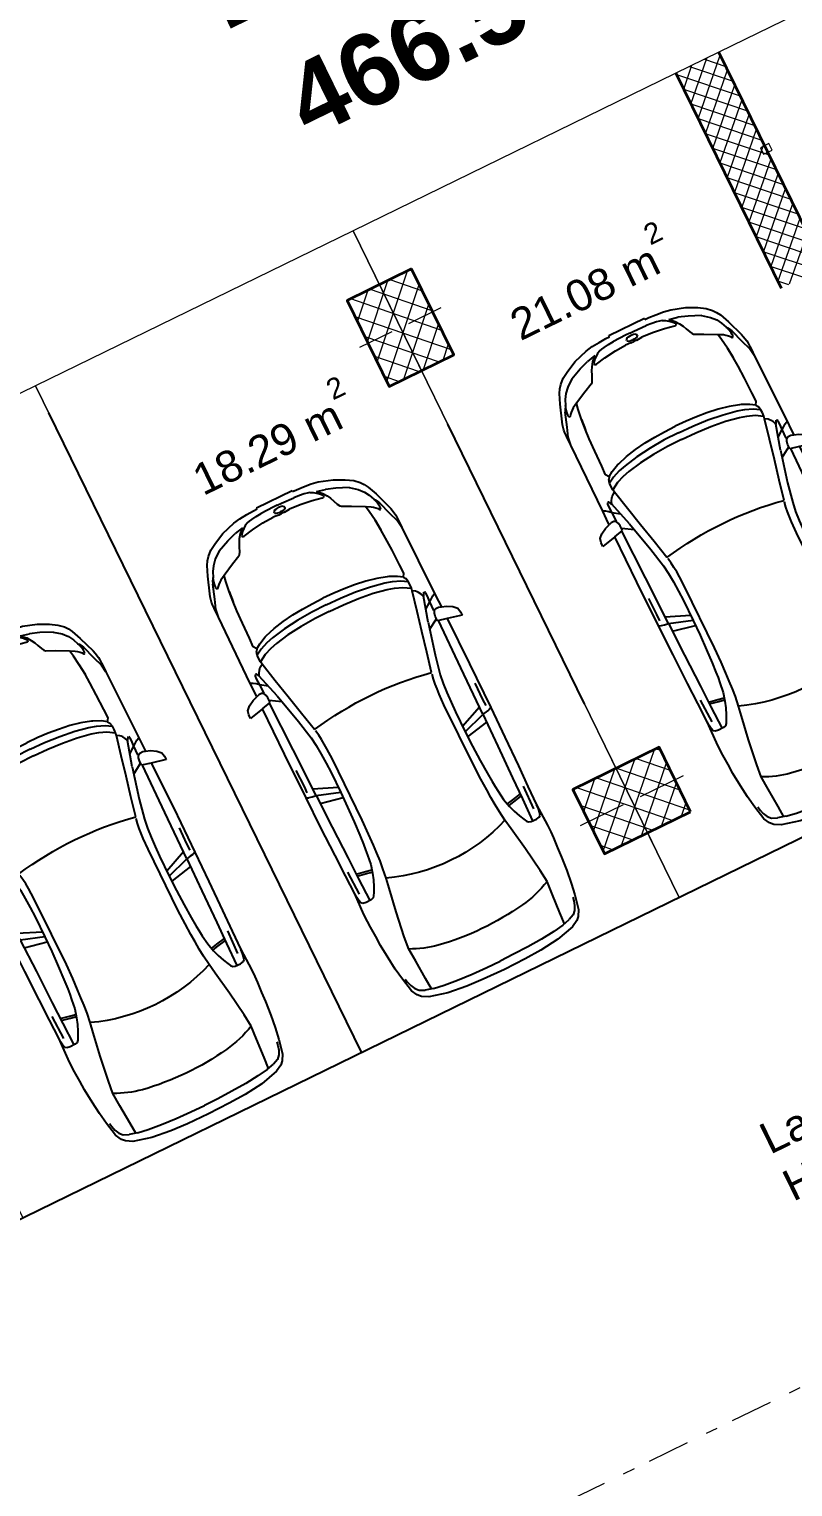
# Model space of a CAD drawing. Header units: metres. Extents: x 7511783 to 7512372, y 4692307 to 4692611.
# Drawn here: x 7511936.96 to 7511943.34, y 4692578.44 to 4692590.62 of the extents above; entities that cross this region are included whole.
import ezdxf

# ---------------------------------------------------------------- set-up
doc = ezdxf.new("R2010")
doc.units = ezdxf.units.M
doc.linetypes.add('Dot & Dashed', pattern=[670.2777624130249, 352.777767181396, -176.388883590699, 0, -141.11111164093])
doc.linetypes.add('Long Dashed', pattern=[793.7499761581423, 476.2499928474427, -317.4999833106997])
doc.layers.get('0').update_dxf_attribs({"lineweight": 0})
for name, color, linetype, lineweight, true_color in [('A - Fill Zone_Pen_No__156', 7, 'Continuous', 0, 0x54689e), ('Annotation - Text_Pen_No__48', 7, 'Continuous', 0, 0xa80f02), ('Annotation - Text_Pen_No__62', 7, 'Continuous', 0, 0xaaaaaa), ('Marker - Section_Pen_No__85', 7, 'Continuous', 0, 0x80c2ff)]:
    doc.layers.add(name, color=color, linetype=linetype, lineweight=lineweight, true_color=true_color)
for name, color, linetype, lineweight in [('A - Muret', 7, 'Continuous', 0), ('A - Muret_Pen_No__101', 252, 'Continuous', 0), ('A - Muret_Pen_No__7', 7, 'Continuous', 0), ('A - Shtyllat', 7, 'Continuous', 0), ('A - Shtyllat_Pen_No__1', 7, 'Continuous', 0), ('A -Polyline_Pen_No__42', 8, 'Continuous', 0), ('Interior - Furniture _Pen_No__42', 8, 'Continuous', 0), ('Marker - Section', 7, 'Continuous', 0), ('Structural - Bearing', 7, 'Continuous', 0), ('Structural - Bearing_Pen_No__20', 1, 'Continuous', 0), ('Structural - Bearing_Pen_No__21', 7, 'Continuous', 0)]:
    doc.layers.add(name, color=color, linetype=linetype, lineweight=lineweight)
doc.styles.add('GENERATED_STYLE_1', font='arial.ttf')
pattern_1 = [(44.99999999999999, (0, 0), (-91.92387818248316, 91.92387818248324), []), (135.0000000000002, (0, 0), (91.92387818248291, 91.92387818248349), [])]

# ---------------------------------------------------------------- blocks, each defined once
blk = doc.blocks.new('Wall_27', base_point=(52100, -19000.83534970144))
at = {"layer": 'A - Muret_Pen_No__101', "linetype": 'Continuous', "lineweight": 13}
h = blk.add_hatch(dxfattribs=at)
h.set_pattern_fill('CONCRETE_BLOCK', color=252, style=0, pattern_type=2)
h.set_pattern_definition([(44.99999999999999, (0, 0), (-68.94290863686237, 68.94290863686243), []), (135.0000000000002, (0, 0), (68.94290863686219, 68.94290863686261), [])])
h.paths.add_polyline_path([(52099.99996847017, -2199.999996920194), (51700, -2199.999996920194), (51700, -4200.000089623234), (52099.99996847017, -4200.000089623234)])
at = {"layer": 'A - Muret_Pen_No__7', "color": 7, "linetype": 'Continuous', "lineweight": 35, "flags": 128}
for points in [[(51700, -2199.999924136741), (51700, -4199.999896478693)], [(52100, -4200.000097078472), (52100, -2199.999996920194)]]:
    blk.add_lwpolyline(points, dxfattribs=at)
blk = doc.blocks.new('Column_39', base_point=(-67919.82202355302, 199746.9041092597))
at = {"layer": 'Structural - Bearing', "linetype": 'Continuous', "lineweight": 0, "true_color": 0x000000}
h = blk.add_hatch(dxfattribs=at)
h.set_pattern_fill('CONCRETE_BLOCK', color=18, style=0, pattern_type=2)
h.set_pattern_definition(pattern_1)
h.paths.add_polyline_path([(-67519.822023553, 199446.9041092597), (-67519.822023553, 200046.9041092597), (-68319.82202355302, 200046.9041092597), (-68319.82202355302, 199446.9041092597)])
at = {"layer": 'Structural - Bearing_Pen_No__20', "color": 1, "linetype": 'Continuous', "lineweight": 0}
for p, q in [((-67919.82202355302, 199826.9041092597), (-67919.82202355302, 200126.9041092597)), ((-67999.822023553, 199746.9041092597), (-68399.82202355302, 199746.9041092597)), ((-67839.82202355302, 199746.9041092597), (-67439.822023553, 199746.9041092597)), ((-67919.82202355302, 199666.9041092597), (-67919.82202355302, 199366.9041092597))]:
    blk.add_line(p, q, dxfattribs=at)
blk.add_point((-67919.82202355302, 199746.9041092597), dxfattribs=at)
at = {"layer": 'Structural - Bearing_Pen_No__21', "color": 7, "linetype": 'Continuous', "lineweight": 35, "flags": 128}
blk.add_lwpolyline([(-67519.822023553, 199446.9041092597), (-67519.822023553, 200046.9041092597), (-68319.82202355302, 200046.9041092597), (-68319.82202355302, 199446.9041092597)], close=True, dxfattribs=at)
blk = doc.blocks.new('Column_40', base_point=(-63790.96833503789, 193236.8082159659))
at = {"layer": 'Structural - Bearing', "linetype": 'Continuous', "lineweight": 0, "true_color": 0x000000}
h = blk.add_hatch(dxfattribs=at)
h.set_pattern_fill('CONCRETE_BLOCK', color=18, style=0, pattern_type=2)
h.set_pattern_definition(pattern_1)
h.paths.add_polyline_path([(-63490.96833503789, 193636.808215966), (-64090.96833503788, 193636.808215966), (-64090.96833503788, 192836.8082159659), (-63490.96833503789, 192836.8082159659)])
at = {"layer": 'Structural - Bearing_Pen_No__20', "color": 1, "linetype": 'Continuous', "lineweight": 0}
for p, q in [((-63790.96833503789, 193316.808215966), (-63790.96833503789, 193716.8082159659)), ((-63870.96833503788, 193236.8082159659), (-64170.96833503788, 193236.8082159659)), ((-63710.96833503789, 193236.8082159659), (-63410.96833503788, 193236.8082159659)), ((-63790.96833503789, 193156.8082159659), (-63790.96833503789, 192756.808215966))]:
    blk.add_line(p, q, dxfattribs=at)
blk.add_point((-63790.96833503789, 193236.8082159659), dxfattribs=at)
at = {"layer": 'Structural - Bearing_Pen_No__21', "color": 7, "linetype": 'Continuous', "lineweight": 35, "flags": 128}
blk.add_lwpolyline([(-63490.96833503789, 193636.808215966), (-64090.96833503788, 193636.808215966), (-64090.96833503788, 192836.8082159659), (-63490.96833503789, 192836.8082159659)], close=True, dxfattribs=at)
blk = doc.blocks.new('Column_44', base_point=(4745.000000000002, 13129.91640291475))
at = {"layer": 'A - Shtyllat_Pen_No__1', "color": 7, "linetype": 'Continuous', "lineweight": 13, "flags": 128}
blk.add_lwpolyline([(4705.000000000002, 13159.91640291475), (4705.000000000002, 13099.91640291475), (4785.000000000002, 13099.91640291475), (4785.000000000002, 13159.91640291475)], close=True, dxfattribs=at)
blk = doc.blocks.new('Car 05 22')
at = {"layer": 'Interior - Furniture _Pen_No__42', "color": 8, "linetype": 'Continuous', "lineweight": 25}
for p, q in [((1961.117547741, 983.2211582230001), (1928.938242309, 983.2211582230001)), ((1928.938242309, 983.2211582230001), (1957.843908175, 858.0544967500001)), ((1996.903176747, 974.9060932166), (1961.117547741, 983.2211582230001)), ((2026.89661068, 945.007687052), (1996.903176747, 974.9060932166)), ((856.5325990199999, 856.1697074550001), (590.7241636140001, 851.6786068920002)), ((1129.8609284, 858.5331077519999), (856.5325990199999, 856.1697074550001)), ((1129.8609284, 858.5331077519999), (1120.69723063, 838.160005195)), ((1536.1071561, 860.3802508980001), (1129.8609284, 858.5331077519999)), ((1957.843908175, 858.0544967500001), (1536.1071561, 860.3802508980001)), ((1957.84390817, 858.0544967500001), (1977.22141076, 777.427813481)), ((2054.5732194, 897.577022836), (2026.89661068, 945.007687052)), ((2067.91700908, 857.6794056350002), (2054.5732194, 897.577022836)), ((2119.91703998, 857.4374531180001), (2067.91700908, 857.6794056350002)), ((2075.28112592, 835.6608695470001), (2067.91700908, 857.6794056350002)), ((2193.165590015, 856.4504063259001), (2119.91703998, 857.4374531180001)), ((2182.27381684, 834.0818412380002), (2193.16559002, 856.4504063260001)), ((2808.01466132, 852.5547640039999), (2193.165590015, 856.4504063259001)), ((-757.6903274910002, 747.022066986), (-784.8200333720001, 721.8124613509999)), ((-706.3378894982, 775.7872218095), (-757.6903274910002, 747.022066986)), ((-701.0941271610001, 743.2591195180001), (-729.425104913, 716.3992494200002)), ((-585.227090103, 801.027979058), (-706.3378894982, 775.7872218095)), ((-664.8727541800001, 760.961322365), (-701.0941271610001, 743.2591195180001)), ((-626.571782751, 772.4860242179999), (-664.8727541800001, 760.961322365)), ((-594.8871138119998, 778.489558035), (-626.571782751, 772.4860242179999)), ((-483.1389679684001, 817.2581826864), (-585.227090103, 801.027979058)), ((-372.3345973750002, 830.2299334650002), (-483.1389679684001, 817.2581826864)), ((-251.752794228, 841.0437339470001), (-372.3345973750002, 830.2299334650002)), ((-168.2198443133, 844.6061713611999), (-251.752794228, 841.0437339470001)), ((-78.35772569479998, 850.6357850930001), (-168.2198443133, 844.6061713611999)), ((-24.036324899, 852.2918850640001), (-78.35772569479998, 850.6357850930001)), ((40.3182760438, 852.333685063), (-24.036324899, 852.2918850640001)), ((230.8030912739, 845.5192631063), (40.3182760438, 852.333685063)), ((124.560977278, 791.396786131), (129.0398444, 820.468777931)), ((125.693926866, 743.8968737240001), (124.560977278, 791.396786131)), ((327.3887276080001, 761.9208956260001), (125.394377448, 756.455747737)), ((132.4291391170001, 722.8048827370001), (125.693926866, 743.8968737240001)), ((129.0398444, 820.468777931), (138.8862428820001, 832.3883788069999)), ((138.8862428820001, 832.3883788069999), (165.168377873, 840.2758852750001)), ((165.168377873, 840.2758852750001), (194.733578306, 844.324685204)), ((194.733578306, 844.324685204), (230.803091274, 845.519263106)), ((210.873013229, 809.231738788), (418.0703055720001, 816.1926024380002)), ((400.0158099590001, 847.5968063790001), (230.8030912739, 845.5192631063)), ((521.950780327, 764.672895972), (327.3887276080001, 761.9208956260001)), ((355.2943663540001, 762.315609428), (339.1227247570001, 683.1192857359999)), ((373.4006373970001, 762.571715197), (357.2289958010001, 683.375391506)), ((590.7241636140001, 851.6786068920002), (400.0158099590001, 847.5968063790001)), ((813.6270094460001, 769.327996556), (521.950780327, 764.672895972)), ((1108.59023357, 773.98329714), (813.6270094460001, 769.327996556)), ((1036.25651944, 772.8416796290002), (996.5002997029999, 578.7916468290002)), ((1041.96657906, 578.0240872360001), (1107.56627095, 773.967136299)), ((1173.32542975, 774.8950612010001), (1090.33970038, 577.8925306800002)), ((1115.14443198, 808.9482015290001), (1108.59023357, 773.98329714)), ((1108.59023357, 773.98329714), (1537.61805657, 780.0259473990001)), ((1119.51383092, 833.267204581), (1115.14443198, 808.9482015290001)), ((1120.16623076, 836.3248049650001), (1119.51383092, 833.267204581)), ((1120.69723063, 838.160005195), (1120.16623076, 836.3248049650001)), ((1162.63563846, 830.4777734580001), (1220.13025657, 829.0713745190002)), ((1220.13025657, 829.0713745190002), (1369.65750367, 831.4890726950001)), ((1537.61805657, 780.0256115210001), (1974.99295641, 786.0764425990001)), ((1939.15395607, 686.22492547), (1995.917261, 777.427813481)), ((1977.22141076, 777.427813481), (2019.59119012, 777.427813481)), ((2000.39650233, 701.5917706940002), (2213.53100788, 762.9814866290001)), ((2019.59119012, 777.427813481), (2044.48611622, 783.069509224)), ((2044.48611622, 783.069509224), (2063.35562216, 792.2740022800001)), ((2063.35562216, 792.2740022800001), (2070.42572439, 799.8521965630001)), ((2068.68333559, 787.696981005), (2065.39356605, 794.4584027669999)), ((2068.68333559, 787.696981005), (2148.02030692, 790.4828861469999)), ((2070.42572439, 799.8521965630001), (2075.2191259, 809.398389361)), ((2075.2191259, 809.398389361), (2075.28112592, 835.6608695470001)), ((2106.51930118, 732.1586113790001), (2148.02030692, 790.4828861469999)), ((2148.02030692, 790.4828861469999), (2166.81146925, 813.8145374840001)), ((2148.02030692, 790.4828861469999), (2205.61920777, 792.204186117)), ((2166.81146925, 813.8145374840001), (2182.27381684, 834.0818412380002)), ((2205.61920777, 792.204186117), (2227.21980808, 791.0038861380001)), ((2226.59190807, 769.8777067159999), (2213.53100788, 762.9814866290001)), ((2213.53100788, 762.9814866290001), (2238.34670825, 752.240186817)), ((2234.36910819, 773.9630864369999), (2226.59190807, 769.8828865080001)), ((2227.21980808, 791.0038861380001), (2232.61990816, 790.0299861550001)), ((2232.61990816, 790.0299861550001), (2237.93539134, 787.287122525)), ((2238.46067648, 776.864360243), (2234.36910819, 773.9630864369999)), ((2240.81890828, 784.0391862600001), (2237.93539134, 787.287122525)), ((2238.34670825, 752.240186817), (2258.53170854, 739.7174870370001)), ((2238.46067648, 776.864360243), (2240.85090828, 780.520986322)), ((2240.85090828, 780.520986322), (2240.81890828, 784.0391862600001)), ((2258.53170854, 739.7174870370001), (2269.0398087, 731.086787188)), ((2269.0398087, 731.086787188), (2278.83550884, 721.9650873480001)), ((2855.7113639, 852.6327640009999), (2808.01466132, 852.5547640039999)), ((2808.01466132, 852.5547640039999), (2876.86636504, 843.3172643940001)), ((2891.44016583, 852.528764005), (2855.7113639, 852.6327640009999)), ((2876.86636504, 843.3172643940001), (2954.16376923, 813.731165643)), ((2922.51356751, 852.0343640259999), (2891.44016583, 852.528764005)), ((2904.11849592, 832.8863289209999), (2905.06820589, 832.837990116)), ((2945.17226874, 849.4061641369999), (2922.51356751, 852.0343640259999)), ((2989.61447115, 839.6482645490003), (2945.17226874, 849.4061641369999)), ((2954.16376923, 813.731165643), (3075.78877375, 774.6896785450001)), ((3013.55027244, 833.064864827), (2989.61447115, 839.6482645490003)), ((3154.26138006, 782.5577669589999), (3013.55027244, 833.064864827)), ((3022.47491973, 758.305686711), (3023.66221975, 762.4851866380001)), ((3024.49924208, 753.7186598590001), (3022.47491973, 758.305686711)), ((3023.66221975, 762.4851866380001), (3034.64521991, 765.0503865930001)), ((3037.91041996, 743.452886971), (3024.49924208, 753.7186598590001)), ((3034.64521991, 765.0503865930001), (3046.93432009, 763.817386614)), ((3050.61522015, 730.6688871950001), (3037.91041996, 743.452886971)), ((3046.93432009, 763.817386614), (3060.9451203, 762.9292866300001)), ((3060.9451203, 762.9292866300001), (3089.85712072, 757.3861867269999)), ((3100.48402088, 763.1120866269999), (3075.78877375, 774.6896785450001)), ((3089.85712072, 757.3861867269999), (3108.43932099, 751.4304868319999)), ((3114.13862108, 753.311186799), (3100.48402088, 763.1120866269999)), ((3108.43932099, 751.4304868319999), (3122.8656212, 746.435986919)), ((3122.8656212, 746.435986919), (3114.13862108, 753.311186799)), ((3170.0706946, 726.5554905960001), (3122.8656212, 746.435986919)), ((3235.883818752, 747.6101556219), (3154.26138006, 782.5577669589999)), ((3269.07948628, 728.3294692490001), (3235.883818752, 747.6101556219)), ((-815.0478655078001, 667.7598955197003), (-855.0523550635, 511.0116477078998)), ((-784.8200333720001, 721.8124613509999), (-815.0478655078001, 667.7598955197003)), ((-768.27197925, 602.2788720830002), (-750.5770825730001, 669.7773949330001)), ((-764.3441764490001, 617.261773195), (-665.7281459970001, 623.9546285630003)), ((-729.425104913, 716.3992494200002), (-750.5770825730001, 669.7773949330001)), ((-665.7281459970001, 623.9546285630003), (-500.877431885, 634.180288886)), ((-500.877431885, 634.180288886), (-383.0238853850001, 641.9613403830001)), ((-383.0238853850001, 641.9613403830001), (-274.2208861730001, 631.3184000780001)), ((-274.2208861730001, 631.3184000780001), (-56.40485420300001, 600.536895199)), ((146.670770152, 710.6062742990001), (132.4291391170001, 722.8048827370001)), ((171.252864179, 696.6287725440002), (146.670770152, 710.6062742990001)), ((212.566754139, 676.5412700230003), (171.252864179, 696.6287725440002)), ((266.3151410770001, 654.566867265), (212.566754139, 676.5412700230003)), ((319.490328155, 636.426864989), (266.3151410770001, 654.566867265)), ((392.7088835140001, 617.8124267930001), (319.490328155, 636.426864989)), ((339.1227247570001, 683.1192857359999), (329.5580559370001, 633.867334886)), ((357.2289958010001, 683.375391506), (346.76505809, 629.492778784)), ((474.8166917820001, 607.105387857), (392.7088835140001, 617.8124267930001)), ((1730.35620914, 633.8338533080002), (1562.00595611, 600.5964783840001)), ((2000.39650233, 701.5917706940002), (1730.35620914, 633.8338533080002)), ((1779.61280153, 581.7538898049999), (1952.84760406, 621.338789111)), ((1952.84760406, 621.338789111), (2122.04550654, 659.9572884350001)), ((2122.04550654, 659.9572884350001), (2293.79610906, 697.650987774)), ((2278.83550884, 721.9650873480001), (2293.79610906, 697.650987774)), ((2293.79610906, 697.650987774), (2317.1870094, 700.7385877199999)), ((2293.79610906, 697.6386630720001), (2293.79610906, 697.650987774)), ((2317.1870094, 700.7385877199999), (2345.74280982, 702.7498876850002)), ((2355.13419975, 639.912801441), (2317.1870094, 700.7385877199999)), ((2345.74280982, 702.7498876850002), (2378.92931031, 702.0184876970001)), ((2379.77420337, 575.387091212), (2355.13301598, 639.9159014410001)), ((2410.10490185, 649.1086815510001), (2378.92931031, 702.0184876970001)), ((2378.92931031, 702.0184876970001), (2410.57231077, 694.202887834)), ((2436.02871163, 583.2244924540001), (2410.10490185, 649.1086815510001)), ((2410.57231077, 694.202887834), (2410.58631694, 694.1782473540002)), ((2428.73881104, 681.706188053), (2410.57231077, 694.202887834)), ((2428.73881104, 681.706188053), (2457.25830016, 700.0355353230001)), ((2428.77597173, 681.7007453250001), (2428.73881104, 681.706188053)), ((2428.77597173, 681.7007453250001), (2456.66545813, 639.8418234830003)), ((2456.66545813, 639.8418234830003), (2487.23639187, 574.2621729599999)), ((2457.25830016, 700.0355353230001), (2535.4819126, 697.9905877680001)), ((2535.4226126, 697.9916562040003), (2673.21491462, 695.5089878119999)), ((2535.46586986, 697.9894090810001), (2535.4819126, 697.988971943)), ((2673.21491462, 695.5089878119999), (2787.200816290001, 691.4809878819999)), ((2787.200816290001, 691.4809878819999), (2868.41581748, 687.223087957)), ((2868.39588233, 687.2248867100001), (2959.72331881, 678.984388101)), ((2959.72331881, 678.984388101), (2868.41581748, 687.1969879569999)), ((2959.72331881, 678.984388101), (3047.2313201, 666.2002883250001)), ((3047.20992906, 666.2041971140002), (3100.00912087, 656.556188494)), ((3064.50712035, 714.6457874760001), (3050.61522015, 730.6688871950001)), ((3076.97452053, 697.807687771), (3064.50712035, 714.6457874760001)), ((3100.00912087, 656.556188494), (3076.97452053, 697.807687771)), ((3152.92075342, 553.873393456), (3100.00912087, 656.556188494)), ((3211.69204952, 701.0151137130001), (3170.0706946, 726.5554905960001)), ((3254.25934432, 663.1775183300001), (3211.69204952, 701.0151137130001)), ((3301.86726379, 602.8090087200001), (3254.25934432, 663.1775183300001)), ((3298.56678787, 705.6390702070001), (3269.07948628, 728.3294692490001)), ((3337.33388997, 663.380671991), (3298.56678787, 705.6390702070001)), ((3374.49419199, 603.583974516), (3337.33388997, 663.380671991)), ((-855.0523550635, 511.0116477078998), (-874.6778528530002, 344.9579771100001)), ((-782.7621654889999, 510.0273763590001), (-794.5333543099999, 390.6265818930001)), ((-768.27197925, 602.2788720830002), (-782.764796709, 510.0106247469999)), ((-56.40485420300001, 600.536895199), (145.941775497, 566.5900898169999)), ((145.941775497, 566.5900898169999), (233.261172115, 552.312592089)), ((233.261172115, 552.312592089), (315.3092800730001, 541.359190513)), ((315.2936019620001, 541.3606176840001), (384.2945810830001, 535.0794906230002)), ((384.2815104790001, 535.0803623180001), (454.174320738, 530.4191213629999)), ((454.170282107, 530.4193907049998), (526.242583163, 526.2868907769998)), ((521.3449804749999, 601.6186871690002), (474.8166917820001, 607.105387857)), ((569.993568652, 596.838186569), (521.3449804749999, 601.6186871690002)), ((526.2331313149999, 526.287307384), (627.7018846490002, 521.814890855)), ((652.59274858, 590.9845858339999), (569.993568652, 596.838186569)), ((627.6985462070002, 521.8149872519999), (756.75876515, 518.0884218199999)), ((772.8388193580001, 584.9903850819999), (652.59274858, 590.9845858339999)), ((756.75876515, 518.0884218199999), (1322.62824821, 518.052230308)), ((907.266686691, 580.298084493), (772.8388193580001, 584.9903850819999)), ((1041.96657906, 578.0240872360001), (907.266686691, 580.298084493)), ((1227.79815085, 577.518695794), (1041.96657906, 578.0240872360001)), ((1316.09897866, 580.475793563), (1227.79815085, 577.518695794)), ((1403.02450604, 584.4121905939999), (1316.09897866, 580.475793563)), ((1322.62824821, 518.052230308), (1420.49779626, 521.6528908580001)), ((1483.8761315, 590.1361862749999), (1403.02450604, 584.4121905939999)), ((1420.49066257, 521.652523245), (1466.64156934, 524.030772681)), ((1466.62639694, 524.029990817), (1510.87647584, 527.594696836)), ((1562.00595611, 600.5964783840001), (1483.8761315, 590.1361862749999)), ((1510.85529759, 527.5929907539999), (1554.25309822, 533.0576906580002)), ((1554.25309822, 533.0576906580002), (1596.82961355, 540.969674969)), ((1597.28918852, 541.1774857889999), (1596.65116701, 540.8889849259999)), ((1610.72419049, 544.0665862469999), (1779.61280153, 581.7538898049999)), ((2397.33410595, 514.2584815219999), (2379.77250853, 575.3929912130001)), ((2419.31580918, 395.73626267), (2397.33316008, 514.2635815229999)), ((2453.63941421, 521.616582688), (2436.02871163, 583.2244924540001)), ((2477.61661773, 401.0764635800001), (2453.63941421, 521.616582688)), ((2487.23639187, 574.2621729599999), (2491.79934275, 562.0052962960002)), ((2491.79994982, 562.0052962960002), (2517.90263133, 477.034766618)), ((3189.62073735, 475.569766106), (3152.92075342, 553.873393456)), ((3301.86726379, 602.8090087200001), (3346.01551313, 501.42179807)), ((3346.01551313, 501.42179807), (3374.29746586, 419.557472908)), ((3418.40079436, 512.743978351), (3374.49419199, 603.583974516)), ((3457.47689648, 393.098483403), (3418.40079436, 512.743978351)), ((-794.5333543099999, 390.6265818930001), (-802.432846809, 258.715288008)), ((2433.73206705, 266.091642182), (2419.31580918, 395.73626267)), ((2493.88922012, 269.050242651), (2477.61661773, 401.0764635800001)), ((2517.90263133, 477.034766618), (2537.54372273, 384.081034151)), ((2537.54372273, 384.081034151), (2551.45611664, 285.6281997640001)), ((3199.39883308, 466.7584630290001), (3189.62073735, 475.569766106)), ((3220.69886845, 454.3885401880001), (3199.39883308, 466.7584630290001)), ((3256.10680826, 439.241753418), (3220.67662376, 454.401458713)), ((3288.39019413, 425.101248479), (3256.10680826, 439.241753418)), ((3319.36158057, 408.4128426500001), (3288.39019413, 425.101248479)), ((3353.46269085, 384.251283776), (3319.36158057, 408.4128426500001)), ((3321.23357975, 370.497229407), (3320.99727986, 362.132926485)), ((3324.65427826, 377.297531782), (3321.23357975, 370.497229407)), ((3328.30797666, 379.591332583), (3324.65427826, 377.297531782)), ((3338.46837221, 379.452332535), (3328.30797666, 379.591332583)), ((3363.6407612, 357.8117249760001), (3338.46837221, 379.452332535)), ((3377.18239213, 359.973484801), (3353.46269085, 384.251283776)), ((3391.09039087, 344.247647689), (3374.29746586, 419.557472908)), ((3468.34279707, 330.9338860280001), (3457.47689648, 393.098483403)), ((-874.6778528530002, 344.9579771100001), (-882.9440546450002, 194.680643518)), ((-802.432846809, 258.715288008), (-806.813142649, 124.936494209)), ((2441.61713002, 131.955220918), (2433.73181129, 266.093942182)), ((2503.10292147, 133.173421111), (2493.88922012, 269.050242651)), ((2551.45611664, 285.6281997640001), (2559.71041303, 193.693567653)), ((3320.99727986, 362.132926485), (3338.31527228, 276.8564967000001)), ((3338.31527228, 276.8564967000001), (3351.88296634, 172.661960307)), ((3396.66521323, 315.8049103040001), (3363.6407612, 357.8117249760001)), ((3391.09039087, 344.247647689), (3377.18239213, 359.973484801)), ((3408.0703938, 289.3779877820002), (3396.66521323, 315.8049103040001)), ((3408.0703938, 289.3779877820002), (3413.77629411, 267.259988716)), ((3413.77548775, 267.2641933500001), (3418.45445829, 242.866384828)), ((3474.4914974, 263.721088865), (3468.34279707, 330.9338860280001)), ((3478.33319761, 199.9171915590001), (3474.4914974, 263.721088865)), ((-882.9440546450002, 194.680643518), (-885.376707689, 0)), ((-806.813142649, 124.936494209), (-808.0470753050001, 0)), ((2444.0197128, -0.02730000432770001), (2441.61701245, 131.957220918)), ((2506.01959488, -3.859767548100002e-13), (2503.10292147, 133.173421111)), ((2559.71041303, 193.693567653), (2564.38081099, 101.185635342)), ((3351.88296634, 172.661960307), (3358.34376351, 75.87012649980001)), ((3418.45219437, 242.878189745), (3424.04489467, 200.723791525)), ((3424.04489467, 200.723791525), (3427.72848251, 152.023715234)), ((3432.36383112, 39.98011396419999), (3427.72848251, 152.023715234)), ((3479.35651311, 164.9481933352), (3478.33319761, 199.9171915590001)), ((3489.51959821, 164.9481933352), (3479.35651311, 164.9481933352)), ((3489.51959821, -164.9481933352), (3489.51959821, 164.9481933352)), ((-885.376707689, 0), (-882.9440546450002, -194.680643518)), ((-806.813142649, -124.936494209), (-808.0470753050001, 1.476718538480001e-13)), ((2444.0197128, 0.02730000432710001), (2441.61701245, -131.957220918)), ((2564.38081099, 101.185635342), (2566.01761027, -0.006100002130650002)), ((2564.38081099, -101.185635342), (2566.01761027, 0.006100002129970001)), ((3353.95786543, 27.8932505984), (3358.34376351, 75.87012649980001)), ((3353.95786543, 27.8932505984), (3353.95786543, -0.7649002671629999)), ((3353.95786543, -27.8932505984), (3353.95786543, 0.7649002671619999)), ((3370.89075802, 11.7411041009), (3370.32315827, -0.7649002671629999)), ((3370.89075802, -11.7411041009), (3370.32315827, 0.7649002671619999)), ((3372.49235732, 23.6550082622), (3370.89075802, 11.7411041009)), ((3376.26728506, 38.993950924), (3372.49235732, 23.6550082622)), ((3381.98685317, 46.5714162664), (3376.26728506, 38.993950924)), ((3386.21005132, 48.3522168884), (3381.98685317, 46.5714162664)), ((3386.21005132, 48.3522168884), (3394.28954778, 48.3522168884)), ((3398.51284593, 46.5714162664), (3394.28954778, 48.3522168884)), ((3404.23226311, 38.99375151340001), (3398.51284593, 46.5714162664)), ((3404.23226311, 38.99375151340001), (3408.00714178, 23.6550082622)), ((3408.00714178, 23.6550082622), (3409.76654101, 8.055102813469999)), ((3409.76654101, 8.055102813469999), (3409.76654101, -4.961309141290002e-13)), ((3431.76949509, 57.3729975776), (3431.76949509, 56.7710829698)), ((3432.04453126, -0.0109000038072), (3432.36383112, 39.98011396419999)), ((3432.04453126, 0.0109000038063), (3432.36383112, -39.98011396419999)), ((2506.01959488, -2.780368116010001e-13), (2503.10292147, -133.173421111)), ((2559.71041303, -193.693567653), (2564.38081099, -101.185635342)), ((3351.88296634, -172.661960307), (3358.34376351, -75.87012649980001)), ((3353.95786543, -27.8932505984), (3358.34376351, -75.87012649980001)), ((3372.49235732, -23.6550082622), (3370.89075802, -11.7411041009)), ((3376.26728506, -38.993950924), (3372.49235732, -23.6550082622)), ((3381.98685317, -46.5714162664), (3376.26728506, -38.993950924)), ((3386.21005132, -48.3522168884), (3381.98685317, -46.5714162664)), ((3386.21005132, -48.3522168884), (3394.28954778, -48.3522168884)), ((3398.51284593, -46.5714162664), (3394.28954778, -48.3522168884)), ((3404.23226311, -38.99375151340001), (3398.51284593, -46.5714162664)), ((3404.23226311, -38.99375151340001), (3408.00714178, -23.6550082622)), ((3408.00714178, -23.6550082622), (3409.76654101, -8.055102813469999)), ((3409.76654101, -8.055102813469999), (3409.76654101, -3.892295027780001e-13)), ((3432.36383112, -39.98011396419999), (3427.72848251, -152.023715234)), ((3431.76949509, -57.3729975776), (3431.76949509, -56.7710829698)), ((-882.9440546450002, -194.680643518), (-874.6778528530002, -344.9579771100001)), ((-802.432846809, -258.715288008), (-806.813142649, -124.936494209)), ((2441.61713002, -131.955220918), (2433.73181129, -266.093942182)), ((2503.10292147, -133.173421111), (2493.88922012, -269.050242651)), ((2551.45611664, -285.6281997640001), (2559.71041303, -193.693567653)), ((3338.31527228, -276.8564967000001), (3351.88296634, -172.661960307)), ((3413.77548775, -267.2641933500001), (3418.45445829, -242.866384828)), ((3418.45219437, -242.878189745), (3424.04489467, -200.723791525)), ((3424.04489467, -200.723791525), (3427.72848251, -152.023715234)), ((3474.4914974, -263.721088865), (3478.33319761, -199.9171915590001)), ((3478.33319761, -199.9171915590001), (3479.35651311, -164.9481933352)), ((3479.35651311, -164.9481933352), (3489.51959821, -164.9481933352)), ((-874.6778528530002, -344.9579771100001), (-855.0523550635, -511.0116477078998)), ((-794.5333543099999, -390.6265818930001), (-802.432846809, -258.715288008)), ((2433.73206705, -266.091642182), (2419.31580918, -395.73626267)), ((2493.88922012, -269.050242651), (2477.61661773, -401.0764635800001)), ((2537.54372273, -384.081034151), (2551.45611664, -285.6281997640001)), ((3320.99727986, -362.132926485), (3338.31527228, -276.8564967000001)), ((3321.23357975, -370.497229407), (3320.99727986, -362.132926485)), ((3363.6407612, -357.8117249760001), (3338.46837221, -379.452332535)), ((3377.18239213, -359.973484801), (3353.46269085, -384.251283776)), ((3396.66521323, -315.8049103040001), (3363.6407612, -357.8117249760001)), ((3391.09039087, -344.247647689), (3374.29746586, -419.557472908)), ((3391.09039087, -344.247647689), (3377.18239213, -359.973484801)), ((3408.0703938, -289.3779877820002), (3396.66521323, -315.8049103040001)), ((3408.0703938, -289.3779877820002), (3413.77629411, -267.259988716)), ((3457.47689648, -393.098483403), (3468.34279707, -330.9338860280001)), ((3468.34279707, -330.9338860280001), (3474.4914974, -263.721088865)), ((-782.7621654889999, -510.0273763590001), (-794.5333543099999, -390.6265818930001)), ((2419.31580918, -395.73626267), (2397.33316008, -514.2635815229999)), ((2477.61661773, -401.0764635800001), (2453.63941421, -521.616582688)), ((2491.79994982, -562.0052962960002), (2517.90263133, -477.034766618)), ((2517.90263133, -477.034766618), (2537.54372273, -384.081034151)), ((3189.62073735, -475.569766106), (3152.92075342, -553.873393456)), ((3199.39883308, -466.7584630290001), (3189.62073735, -475.569766106)), ((3220.69886845, -454.3885401880001), (3199.39883308, -466.7584630290001)), ((3256.10680826, -439.241753418), (3220.67662376, -454.401458713)), ((3288.39019413, -425.101248479), (3256.10680826, -439.241753418)), ((3319.36158057, -408.4128426500001), (3288.39019413, -425.101248479)), ((3353.46269085, -384.251283776), (3319.36158057, -408.4128426500001)), ((3324.65427826, -377.297531782), (3321.23357975, -370.497229407)), ((3328.30797666, -379.591332583), (3324.65427826, -377.297531782)), ((3338.46837221, -379.452332535), (3328.30797666, -379.591332583)), ((3346.01551313, -501.42179807), (3374.29746586, -419.557472908)), ((3418.40079436, -512.743978351), (3457.47689648, -393.098483403)), ((-855.0523550635, -511.0116477078998), (-815.0478655078001, -667.7598955197003)), ((-768.27197925, -602.2788720830002), (-782.764796709, -510.0106247469999)), ((-768.27197925, -602.2788720830002), (-750.5770825730001, -669.7773949330001)), ((-274.2208861730001, -631.3184000780001), (-56.40485420300001, -600.536895199)), ((-56.40485420300001, -600.536895199), (145.941775497, -566.5900898169999)), ((145.941775497, -566.5900898169999), (233.261172115, -552.312592089)), ((233.261172115, -552.312592089), (315.3092800730001, -541.359190513)), ((315.2936019620001, -541.3606176840001), (384.2945810830001, -535.0794906230002)), ((384.2815104790001, -535.0803623180001), (454.174320738, -530.4191213629999)), ((474.8166917820001, -607.105387857), (392.7088835140001, -617.8124267930001)), ((454.170282107, -530.4193907049998), (526.242583163, -526.2868907769998)), ((521.3449804749999, -601.6186871690002), (474.8166917820001, -607.105387857)), ((569.993568652, -596.838186569), (521.3449804749999, -601.6186871690002)), ((526.2331313149999, -526.287307384), (627.7018846490002, -521.814890855)), ((652.59274858, -590.9845858339999), (569.993568652, -596.838186569)), ((627.6985462070002, -521.8149872519999), (756.75876515, -518.0884218199999)), ((772.8388193580001, -584.9903850819999), (652.59274858, -590.9845858339999)), ((756.75876515, -518.0884218199999), (1322.62824821, -518.052230308)), ((907.266686691, -580.298084493), (772.8388193580001, -584.9903850819999)), ((1041.96657906, -578.0240872360001), (907.266686691, -580.298084493)), ((1036.25651944, -772.8416796290002), (996.5002997029999, -578.7916468290002)), ((1227.79815085, -577.518695794), (1041.96657906, -578.0240872360001)), ((1041.96657906, -578.0240872360001), (1107.56627095, -773.967136299)), ((1173.32542975, -774.8950612010001), (1090.33970038, -577.8925306800002)), ((1316.09897866, -580.475793563), (1227.79815085, -577.518695794)), ((1403.02450604, -584.4121905939999), (1316.09897866, -580.475793563)), ((1322.62824821, -518.052230308), (1420.49779626, -521.6528908580001)), ((1483.8761315, -590.1361862749999), (1403.02450604, -584.4121905939999)), ((1420.49066257, -521.652523245), (1466.64156934, -524.030772681)), ((1466.62639694, -524.029990817), (1510.87647584, -527.594696836)), ((1562.00595611, -600.5964783840001), (1483.8761315, -590.1361862749999)), ((1510.85529759, -527.5929907539999), (1554.25309822, -533.0576906580002)), ((1554.25309822, -533.0576906580002), (1596.82961355, -540.969674969)), ((1730.35620914, -633.8338533080002), (1562.00595611, -600.5964783840001)), ((1597.28918852, -541.1774857889999), (1596.65116701, -540.8889849259999)), ((1610.72419049, -544.0665862469999), (1779.61280153, -581.7538898049999)), ((1779.61280153, -581.7538898049999), (1952.84760406, -621.338789111)), ((2379.77420337, -575.387091212), (2355.13301598, -639.9159014410001)), ((2397.33410595, -514.2584815219999), (2379.77250853, -575.3929912130001)), ((2436.02871163, -583.2244924540001), (2410.10490185, -649.1086815510001)), ((2453.63941421, -521.616582688), (2436.02871163, -583.2244924540001)), ((2456.66545813, -639.8418234830003), (2487.23639187, -574.2621729599999)), ((2487.23639187, -574.2621729599999), (2491.79934275, -562.0052962960002)), ((3152.92075342, -553.873393456), (3100.00912087, -656.556188494)), ((3301.86726379, -602.8090087200001), (3254.25934432, -663.1775183300001)), ((3301.86726379, -602.8090087200001), (3346.01551313, -501.42179807)), ((3337.33388997, -663.380671991), (3374.49419199, -603.583974516)), ((3374.49419199, -603.583974516), (3418.40079436, -512.743978351)), ((-815.0478655078001, -667.7598955197003), (-784.8200333720001, -721.8124613509999)), ((-784.8200333720001, -721.8124613509999), (-757.6903274910002, -747.022066986)), ((-764.3441764490001, -617.261773195), (-665.7281459970001, -623.9546285630003)), ((-729.425104913, -716.3992494200002), (-750.5770825730001, -669.7773949330001)), ((-701.0941271610001, -743.2591195180001), (-729.425104913, -716.3992494200002)), ((-665.7281459970001, -623.9546285630003), (-500.877431885, -634.180288886)), ((-500.877431885, -634.180288886), (-383.0238853850001, -641.9613403830001)), ((-383.0238853850001, -641.9613403830001), (-274.2208861730001, -631.3184000780001)), ((132.4291391170001, -722.8048827370001), (125.693926866, -743.8968737240001)), ((146.670770152, -710.6062742990001), (132.4291391170001, -722.8048827370001)), ((171.252864179, -696.6287725440002), (146.670770152, -710.6062742990001)), ((212.566754139, -676.5412700230003), (171.252864179, -696.6287725440002)), ((266.3151410770001, -654.566867265), (212.566754139, -676.5412700230003)), ((319.490328155, -636.426864989), (266.3151410770001, -654.566867265)), ((392.7088835140001, -617.8124267930001), (319.490328155, -636.426864989)), ((339.1227247570001, -683.1192857359999), (329.5580559370001, -633.867334886)), ((355.2943663540001, -762.315609428), (339.1227247570001, -683.1192857359999)), ((357.2289958010001, -683.375391506), (346.76505809, -629.492778784)), ((373.4006373970001, -762.571715197), (357.2289958010001, -683.375391506)), ((2000.39650233, -701.5917706940002), (1730.35620914, -633.8338533080002)), ((1939.15395607, -686.22492547), (1995.917261, -777.427813481)), ((1952.84760406, -621.338789111), (2122.04550654, -659.9572884350001)), ((2000.39650233, -701.5917706940002), (2213.53100788, -762.9814866290001)), ((2122.04550654, -659.9572884350001), (2293.79610906, -697.650987774)), ((2269.0398087, -731.086787188), (2278.83550884, -721.9650873480001)), ((2278.83550884, -721.9650873480001), (2293.79610906, -697.650987774)), ((2293.79610906, -697.6386630720001), (2293.79610906, -697.650987774)), ((2293.79610906, -697.650987774), (2317.1870094, -700.7385877199999)), ((2355.13419975, -639.912801441), (2317.1870094, -700.7385877199999)), ((2317.1870094, -700.7385877199999), (2345.74280982, -702.7498876850002)), ((2345.74280982, -702.7498876850002), (2378.92931031, -702.0184876970001)), ((2410.10490185, -649.1086815510001), (2378.92931031, -702.0184876970001)), ((2378.92931031, -702.0184876970001), (2410.57231077, -694.202887834)), ((2428.73881104, -681.706188053), (2410.57231077, -694.202887834)), ((2410.57231077, -694.202887834), (2410.58631694, -694.1782473540002)), ((2428.77597173, -681.7007453250001), (2428.73881104, -681.706188053)), ((2428.73881104, -681.706188053), (2457.25830016, -700.0355353230001)), ((2428.77597173, -681.7007453250001), (2456.66545813, -639.8418234830003)), ((2457.25830016, -700.0355353230001), (2535.4819126, -697.9905877680001)), ((2535.4226126, -697.9916562040003), (2673.21491462, -695.5089878119999)), ((2535.46586986, -697.9894090810001), (2535.4819126, -697.988971943)), ((2673.21491462, -695.5089878119999), (2787.200816290001, -691.4809878819999)), ((2787.200816290001, -691.4809878819999), (2868.41581748, -687.223087957)), ((2868.39588233, -687.2248867100001), (2959.72331881, -678.984388101)), ((2959.72331881, -678.984388101), (2868.41581748, -687.1969879569999)), ((2959.72331881, -678.984388101), (3047.2313201, -666.2002883250001)), ((3050.61522015, -730.6688871950001), (3037.91041996, -743.452886971)), ((3047.20992906, -666.2041971140002), (3100.00912087, -656.556188494)), ((3064.50712035, -714.6457874760001), (3050.61522015, -730.6688871950001)), ((3076.97452053, -697.807687771), (3064.50712035, -714.6457874760001)), ((3100.00912087, -656.556188494), (3076.97452053, -697.807687771)), ((3170.0706946, -726.5554905960001), (3122.8656212, -746.435986919)), ((3211.69204952, -701.0151137130001), (3170.0706946, -726.5554905960001)), ((3254.25934432, -663.1775183300001), (3211.69204952, -701.0151137130001)), ((3235.883818752, -747.6101556219), (3269.07948628, -728.3294692490001)), ((3269.07948628, -728.3294692490001), (3298.56678787, -705.6390702070001)), ((3298.56678787, -705.6390702070001), (3337.33388997, -663.380671991)), ((-757.6903274910002, -747.022066986), (-706.3378894982, -775.7872218095)), ((-706.3378894982, -775.7872218095), (-585.227090103, -801.027979058)), ((-664.8727541800001, -760.961322365), (-701.0941271610001, -743.2591195180001)), ((-626.571782751, -772.4860242179999), (-664.8727541800001, -760.961322365)), ((-594.8871138119998, -778.489558035), (-626.571782751, -772.4860242179999)), ((-585.227090103, -801.027979058), (-483.149337101, -817.2569687829999)), ((-483.149337101, -817.2569687829999), (-372.3345973750002, -830.2299334650002)), ((-372.3345973750002, -830.2299334650002), (-251.752794228, -841.0437339470001)), ((-251.752794228, -841.0437339470001), (-168.2198443133, -844.6061713611999)), ((-168.2198443133, -844.6061713611999), (-78.35772569479998, -850.6357850930001)), ((-78.35772569479998, -850.6357850930001), (-24.036324899, -852.2918850640001)), ((-24.036324899, -852.2918850640001), (40.3182760438, -852.333685063)), ((40.3182760438, -852.333685063), (230.8030912739, -845.5192631063)), ((125.693926866, -743.8968737240001), (124.560977278, -791.396786131)), ((124.560977278, -791.396786131), (129.0398444, -820.468777931)), ((327.3887276080001, -761.9208956260001), (125.394377448, -756.455747737)), ((129.0398444, -820.468777931), (138.8862428820001, -832.3883788069999)), ((138.8862428820001, -832.3883788069999), (165.168377873, -840.2758852750001)), ((165.168377873, -840.2758852750001), (194.733578306, -844.324685204)), ((194.733578306, -844.324685204), (230.803091274, -845.519263106)), ((210.873013229, -809.231738788), (418.0703055720001, -816.1926024380002)), ((230.8030912739, -845.5192631063), (400.0158099590001, -847.5968063790001)), ((521.950780327, -764.672895972), (327.3887276080001, -761.9208956260001)), ((400.0158099590001, -847.5968063790001), (590.7241636140001, -851.6786068920002)), ((813.6270094460001, -769.327996556), (521.950780327, -764.672895972)), ((590.7241636140001, -851.6786068920002), (856.5325990199999, -856.1697074550001)), ((1108.59023357, -773.98329714), (813.6270094460001, -769.327996556)), ((1108.59023357, -773.98329714), (1537.61805657, -780.0259473990001)), ((1115.14443198, -808.9482015290001), (1108.59023357, -773.98329714)), ((1119.51383092, -833.267204581), (1115.14443198, -808.9482015290001)), ((1120.16623076, -836.3248049650001), (1119.51383092, -833.267204581)), ((1120.69723063, -838.160005195), (1120.16623076, -836.3248049650001)), ((1129.8609284, -858.5331077519999), (1120.69723063, -838.160005195)), ((1162.63563846, -830.4777734580001), (1220.13025657, -829.0713745190002)), ((1220.13025657, -829.0713745190002), (1369.65750367, -831.4890726950001)), ((1537.61805657, -780.0256115210001), (1974.99295641, -786.0764425990001)), ((1957.84390817, -858.0544967500001), (1977.22141076, -777.427813481)), ((1977.22141076, -777.427813481), (2019.59119012, -777.427813481)), ((2019.59119012, -777.427813481), (2044.48611622, -783.069509224)), ((2044.48611622, -783.069509224), (2063.35562216, -792.2740022800001)), ((2063.35562216, -792.2740022800001), (2070.42572439, -799.8521965630001)), ((2068.68333559, -787.696981005), (2065.39356605, -794.4584027669999)), ((2075.28112592, -835.6608695470001), (2067.91700908, -857.6794056350002)), ((2068.68333559, -787.696981005), (2148.02030692, -790.4828861469999)), ((2070.42572439, -799.8521965630001), (2075.2191259, -809.398389361)), ((2075.2191259, -809.398389361), (2075.28112592, -835.6608695470001)), ((2106.51930118, -732.1586113790001), (2148.02030692, -790.4828861469999)), ((2148.02030692, -790.4828861469999), (2166.81146925, -813.8145374840001)), ((2148.02030692, -790.4828861469999), (2205.61920777, -792.204186117)), ((2166.81146925, -813.8145374840001), (2182.27381684, -834.0818412380002)), ((2182.27381684, -834.0818412380002), (2193.16559002, -856.4504063260001)), ((2193.165590015, -856.4504063259001), (2808.01466132, -852.5547640039999)), ((2205.61920777, -792.204186117), (2227.21980808, -791.0038861380001)), ((2213.53100788, -762.9814866290001), (2238.34670825, -752.240186817)), ((2226.59190807, -769.8777067159999), (2213.53100788, -762.9814866290001)), ((2234.36910819, -773.9630864369999), (2226.59190807, -769.8828865080001)), ((2227.21980808, -791.0038861380001), (2232.61990816, -790.0299861550001)), ((2232.61990816, -790.0299861550001), (2237.93539134, -787.287122525)), ((2238.46067648, -776.864360243), (2234.36910819, -773.9630864369999)), ((2240.81890828, -784.0391862600001), (2237.93539134, -787.287122525)), ((2238.34670825, -752.240186817), (2258.53170854, -739.7174870370001)), ((2238.46067648, -776.864360243), (2240.85090828, -780.520986322)), ((2240.85090828, -780.520986322), (2240.81890828, -784.0391862600001)), ((2258.53170854, -739.7174870370001), (2269.0398087, -731.086787188)), ((2808.01466132, -852.5547640039999), (2876.86636504, -843.3172643940001)), ((2808.01466132, -852.5547640039999), (2855.7113639, -852.6327640009999)), ((2855.7113639, -852.6327640009999), (2891.44016583, -852.528764005)), ((2876.86636504, -843.3172643940001), (2954.16376923, -813.731165643)), ((2891.44016583, -852.528764005), (2922.51356751, -852.0343640259999)), ((2922.51356751, -852.0343640259999), (2945.17226874, -849.4061641369999)), ((2945.17226874, -849.4061641369999), (2989.61447115, -839.6482645490003)), ((2954.16376923, -813.731165643), (3075.78877375, -774.6896785450001)), ((2989.61447115, -839.6482645490003), (3013.55027244, -833.064864827)), ((3013.55027244, -833.064864827), (3154.26138006, -782.5577669589999)), ((3024.49924208, -753.7186598590001), (3022.47491973, -758.305686711)), ((3022.47491973, -758.305686711), (3023.66221975, -762.4851866380001)), ((3023.66221975, -762.4851866380001), (3034.64521991, -765.0503865930001)), ((3037.91041996, -743.452886971), (3024.49924208, -753.7186598590001)), ((3034.64521991, -765.0503865930001), (3046.93432009, -763.817386614)), ((3046.93432009, -763.817386614), (3060.9451203, -762.9292866300001)), ((3060.9451203, -762.9292866300001), (3089.85712072, -757.3861867269999)), ((3100.48402088, -763.1120866269999), (3075.78877375, -774.6896785450001)), ((3089.85712072, -757.3861867269999), (3108.43932099, -751.4304868319999)), ((3114.13862108, -753.311186799), (3100.48402088, -763.1120866269999)), ((3108.43932099, -751.4304868319999), (3122.8656212, -746.435986919)), ((3122.8656212, -746.435986919), (3114.13862108, -753.311186799)), ((3154.26138006, -782.5577669589999), (3235.883818752, -747.6101556219)), ((856.5325990199999, -856.1697074550001), (1129.8609284, -858.5331077519999)), ((1129.8609284, -858.5331077519999), (1536.1071561, -860.3802508980001)), ((1536.1071561, -860.3802508980001), (1957.84390817, -858.0544967500001)), ((1957.84390817, -858.0544967500001), (1928.938242309, -983.2211582230001)), ((1996.903176747, -974.9060932166), (2026.89661068, -945.007687052)), ((2026.89661068, -945.007687052), (2054.5732194, -897.577022836)), ((2054.5732194, -897.577022836), (2067.917009081, -857.6794056350002)), ((2067.917009081, -857.6794056350002), (2119.91703998, -857.4374531180001)), ((2119.91703998, -857.4374531180001), (2193.165590015, -856.4504063259001)), ((1928.938242309, -983.2211582230001), (1961.117547741, -983.2211582230001)), ((1961.117547741, -983.2211582230001), (1996.903176747, -974.9060932166))]:
    blk.add_line(p, q, dxfattribs=at)
for centre, radius, start, end in [((492.8743121958001, 217.6762888661), 973.2499460396, 154.1544541405, 170.9117329646), ((1649.811844864, 0), 1520.416064058, 158.6992078, 201.3007921999999), ((-1245.217819199, 0), 2907.303426369, 349.2141992177, 10.78580078235001), ((1856.361619248, -1.736472437242), 2353.963924674, 170.8803955853, 189.9222862500999), ((492.8743121958001, -217.6762888661), 973.2499460396, 191.230533967, 205.8455458595)]:
    blk.add_arc(centre, radius, start, end, dxfattribs=at)
blk = doc.blocks.new('Cutting Plane_1', base_point=(-2729.038131649883, -10324.94421901171))
at = {"layer": 'Marker - Section_Pen_No__85', "color": 151, "linetype": 'Dot & Dashed', "lineweight": 20, "true_color": 0x80c2ff}
blk.add_line((-2504.038131649883, -10324.94421901171), (75513.27257534125, -10324.94421901171), dxfattribs=at)

msp = doc.modelspace()

# ---------------------------------------------------------------- linework, layer by layer
for points in [[(7511948.025660832, 4692586.121496409), (7511945.3033493, 4692591.691866228), (7511942.720314909, 4692590.429504027), (7511945.44262644, 4692584.859134207), (7511948.025660832, 4692586.121496409)], [(7511945.44262644, 4692584.859134207), (7511942.720314909, 4692590.429504027), (7511939.665595976, 4692588.936623509), (7511942.387907507, 4692583.36625369), (7511945.44262644, 4692584.859134207)], [(7511957.070070291, 4692584.752914803), (7511954.786472589, 4692589.42559226), (7511932.729604997, 4692578.646116761), (7511935.0132027, 4692573.973439304), (7511939.550358762, 4692576.190805955), (7511942.887384185, 4692569.362613998), (7511947.649151933, 4692571.689751276), (7511944.312126511, 4692578.517943231), (7511957.070070291, 4692584.752914803)], [(7511942.387907507, 4692583.36625369), (7511939.665595976, 4692588.936623509), (7511937.015178077, 4692587.641330119), (7511939.737489609, 4692582.0709603), (7511942.387907507, 4692583.36625369)], [(7511939.737489609, 4692582.0709603), (7511937.015178077, 4692587.641330119), (7511934.18507083, 4692586.258220228), (7511936.907382362, 4692580.687850409), (7511939.737489609, 4692582.0709603)]]:
    msp.add_lwpolyline(points, close=True)
at = {"layer": 'A -Polyline_Pen_No__42', "color": 8, "linetype": 'Long Dashed', "lineweight": 25}
msp.add_lwpolyline([(7511933.088983695, 4692578.821749763), (7511954.42709389, 4692589.249959257)], dxfattribs=at)
at = {"layer": 'A -Polyline_Pen_No__42', "color": 8, "linetype": 'Continuous', "lineweight": 25}
for points in [[(7511939.737489609, 4692582.0709603), (7511937.124948704, 4692587.416718434)], [(7511941.597927674, 4692584.982703449), (7511940.455944484, 4692587.319419368)]]:
    msp.add_lwpolyline(points, dxfattribs=at)

# ---------------------------------------------------------------- block references
at = {"layer": 'A - Muret', "color": 7, "lineweight": 35, "xscale": 0.001, "yscale": 0.001, "zscale": 0.001, "rotation": 26.04535599708318}
msp.add_blockref('Wall_27', (7511950.097267781, 4692575.334848192), dxfattribs=at)
at = {"layer": 'A - Shtyllat', "color": 7, "lineweight": 35, "xscale": 0.001, "yscale": 0.001, "zscale": 0.001, "rotation": 26.04535599708318}
for name, p in [('Column_44', (7511943.115489163, 4692589.620901956)), ('Column_40', (7511940.060770229, 4692588.128021439)), ('Column_39', (7511941.992733252, 4692584.17485576))]:
    msp.add_blockref(name, p, dxfattribs=at)
at = {"layer": 'Interior - Furniture _Pen_No__42', "color": 8, "linetype": 'Continuous', "lineweight": 25, "xscale": -0.001, "yscale": 0.001, "rotation": 296.0453559970832}
for p in [(7511943.4826053, 4692584.998002444), (7511940.54019221, 4692583.560007241), (7511938.069463661, 4692582.352530351)]:
    msp.add_blockref('Car 05 22', p, dxfattribs=at)
at = {"layer": 'Marker - Section', "color": 151, "lineweight": 20, "true_color": 0x80c2ff, "xscale": 0.001, "yscale": 0.001, "zscale": 0.001, "rotation": 26.04535599708318}
msp.add_blockref('Cutting Plane_1', (7511907.336692584, 4692561.64507814), dxfattribs=at)

# ---------------------------------------------------------------- texts
at = {"layer": 'A - Fill Zone_Pen_No__156', "color": 165, "lineweight": 20, "true_color": 0x54689e, "char_height": 0.2625, "attachment_point": 7, "rotation": 26.045355997083185, "style": 'GENERATED_STYLE_1'}
for s, insert in [('{\\fArial|b0|i0|c0|p34;21.08 m{\\H0.66x;\\S2^  ;}}', (7511941.065056258, 4692588.00996848)), ('{\\fArial|b0|i0|c0|p34;18.29 m{\\H0.66x;\\S2^  ;}}', (7511938.41463836, 4692586.71467509)), ('{\\fArial|b0|i0|c0|p34;Lamela D^MHapsira Komunikuese^MS = 167.96 m{\\H0.66x;\\S2^  ;}}', (7511943.600908039, 4692580.286053814))]:
    msp.add_mtext(s, dxfattribs=dict(at, insert=insert))
at = {"layer": 'Annotation - Text_Pen_No__48', "color": 14, "linetype": 'Continuous', "lineweight": 25, "true_color": 0xa80f02, "insert": (7511940.275965208, 4692592.091878116), "char_height": 0.5999999999999999, "attachment_point": 2, "rotation": 26.045355997083163, "line_spacing_factor": 0.9408571493739024, "style": 'GENERATED_STYLE_1'}
msp.add_mtext('\\A1;{\\fArial|b1|i0|c0|p34;LAMELA D\\P466.50 m\\H0.66x;\\S2^  ;}', dxfattribs=at)
at = {"layer": 'Annotation - Text_Pen_No__62', "color": 253, "linetype": 'Continuous', "lineweight": 20, "true_color": 0xaaaaaa, "insert": (7511931.715774576, 4692591.46011996), "char_height": 1.125, "attachment_point": 2, "rotation": 26.045355997083163, "style": 'GENERATED_STYLE_1'}
msp.add_mtext('\\A1;{\\fArial|b1|i0|c0|p34;PLANIMETRIA E BODRUMIT -1}', dxfattribs=at)

doc.saveas('drawing.dxf')
